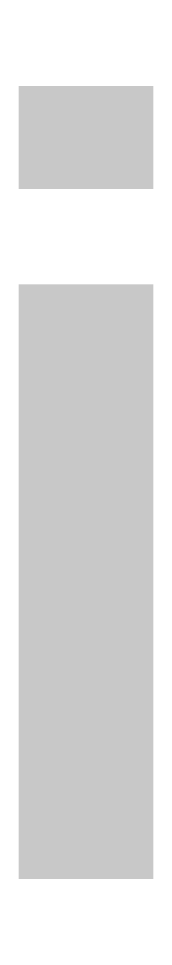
# Model space of a CAD drawing. Extents: x 0 to 0.17, y -0.09 to 1.08.
import ezdxf

# ---------------------------------------------------------------- set-up
doc = ezdxf.new("R2010")
doc.units = 0
doc.layers.get('0').update_dxf_attribs({"linetype": 'CONTINUOUS'})

msp = doc.modelspace()

# ---------------------------------------------------------------- linework, layer by layer
at = {"color": 0, "const_width": 0.17}
for points in [[(0.085, 1), (0.085, 0.87)], [(0.085, 0), (0.085, 0.75)]]:
    msp.add_lwpolyline(points, dxfattribs=at)

doc.saveas('drawing.dxf')
